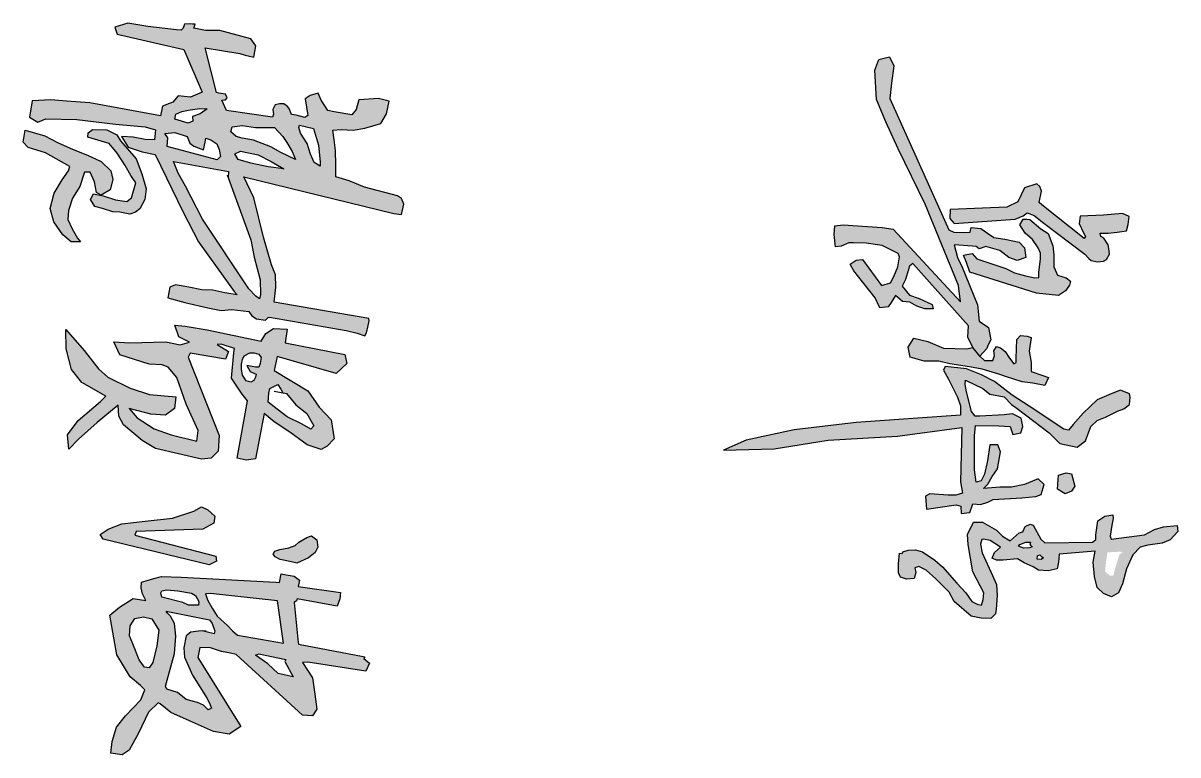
# Model space of a CAD drawing. Header units: millimetres. Extents: x 1618082 to 1961966, y -194823 to 101334.
# Drawn here: x 1637919 to 1640192, y -15552 to -14111 of the extents above; entities that cross this region are included whole.
import ezdxf

# ---------------------------------------------------------------- set-up
doc = ezdxf.new("R2010")
doc.units = ezdxf.units.MM
doc.header["$LTSCALE"] = 500
doc.layers.get('0').update_dxf_attribs({"color": 8})

msp = doc.modelspace()

# ---------------------------------------------------------------- hatches: boundary and pattern name
h = msp.add_hatch(color=1)
h.paths.add_polyline_path([(1638271.8, -14247.4), (1638248.7, -14257.1), (1638224.2, -14254.6), (1638213.7, -14266.9), (1638193.7, -14274.6), (1638189.8, -14293.6), (1638050.5, -14268.2), (1638004.8, -14265.3), (1637974, -14262.2), (1637937.1, -14264.4), (1637932, -14296.6), (1637948.2, -14306.6), (1637964.4, -14300), (1638025.4, -14301.1), (1638101.3, -14310.3), (1638159.8, -14315.9), (1638180.1, -14321.8), (1638177.7, -14341.2), (1638159.6, -14340.7), (1638135.8, -14335.8), (1638112.9, -14334.3), (1638126.2, -14355.4), (1638153.3, -14364.5), (1638178.9, -14369.9), (1638234, -14483.5), (1638264.7, -14542.2), (1638334.8, -14639.9), (1638340.6, -14646.5), (1638316.2, -14642.3), (1638292.8, -14637.4), (1638271.3, -14636.6), (1638245.4, -14631.1), (1638219.2, -14626.6), (1638208.2, -14631.5), (1638203.9, -14652.3), (1638237.3, -14661.1), (1638283, -14671.6), (1638309, -14677), (1638330.1, -14675.1), (1638363.6, -14679.3), (1638369.1, -14687.7), (1638378.7, -14693.4), (1638396.2, -14696.1), (1638401.8, -14690.9), (1638404.2, -14690.3), (1638555, -14716.6), (1638576.9, -14722), (1638591.6, -14726.8), (1638594.9, -14721.4), (1638597.6, -14710.2), (1638600.4, -14697.3), (1638599.6, -14692.8), (1638413.6, -14660.7), (1638416.4, -14631.2), (1638416, -14606.6), (1638407.8, -14587.1), (1638392.5, -14532.6), (1638373.1, -14455.1), (1638353.8, -14414.3), (1638649.1, -14485.9), (1638664.2, -14488), (1638668.5, -14467.7), (1638664.1, -14456.8), (1638656, -14451.5), (1638591.3, -14434.5), (1638560.7, -14421.9), (1638534.4, -14413.8), (1638534.9, -14390.3), (1638533.8, -14362), (1638531.2, -14341.3), (1638529, -14322.4), (1638545.4, -14320.8), (1638568.6, -14322), (1638591.6, -14318.1), (1638623.2, -14308.7), (1638634.5, -14290), (1638639.7, -14265.1), (1638618.7, -14259.5), (1638579.8, -14262.5), (1638574.7, -14281.2), (1638566.3, -14291.8), (1638531.7, -14285.9), (1638518.7, -14283.2), (1638505.6, -14263.1), (1638499.8, -14249.6), (1638484.2, -14253.7), (1638474.2, -14260.3), (1638479.6, -14293.5), (1638473.8, -14297), (1638456.4, -14292.6), (1638447.5, -14291.5), (1638442.6, -14279.2), (1638438.8, -14274.6), (1638432.1, -14270.4), (1638423.7, -14270.1), (1638415.2, -14272.1), (1638410.9, -14281.6), (1638411.8, -14290.8), (1638410.2, -14296.6), (1638319.7, -14283.5), (1638310.4, -14263.2), (1638317.4, -14262.2), (1638320.9, -14258.5), (1638317.5, -14251.1), (1638304.5, -14249.2), (1638299.9, -14247.8), (1638277.6, -14160.3), (1638345.9, -14171.3), (1638356.5, -14174.3), (1638373.2, -14178.6), (1638377.3, -14156.1), (1638367.2, -14142.1), (1638306.5, -14125.9), (1638278, -14125.9), (1638255.3, -14121.1), (1638257.7, -14113.3), (1638252.8, -14113.5), (1638246.3, -14113), (1638236.8, -14113.5), (1638234.4, -14121.2), (1638230.1, -14125.1), (1638221.4, -14124.8), (1638164.5, -14118.2), (1638125.1, -14111.3), (1638099.8, -14119.2), (1638104.7, -14133.4), (1638235.4, -14163.4)])
h.paths.add_polyline_path([(1638267.3, -14279.2), (1638281.5, -14280.3), (1638267.9, -14290), (1638252.4, -14295.4), (1638253.4, -14304.3), (1638243.9, -14308.1), (1638217.6, -14300.7), (1638219.7, -14290.5), (1638231.4, -14285.2), (1638248.4, -14282)], flags=16)
h.paths.add_polyline_path([(1638330.4, -14315.9), (1638350.8, -14313.2), (1638376.9, -14316.6), (1638414.1, -14317.2), (1638430.1, -14334.7), (1638438.3, -14346.2), (1638448.5, -14364.4), (1638455.2, -14379.8), (1638426.3, -14365.8), (1638406.8, -14354.7), (1638372.7, -14341.7), (1638350.6, -14338), (1638338.4, -14334.5), (1638328.4, -14325.4)], flags=16)
h.paths.add_polyline_path([(1638217.9, -14326.8), (1638242.2, -14334.7), (1638247.3, -14347.4), (1638255.5, -14353.9), (1638274.3, -14360.7), (1638277.4, -14345.9), (1638279.2, -14337.6), (1638288.8, -14341.1), (1638300.3, -14348.8), (1638305.4, -14360.4), (1638307.9, -14373.8), (1638301, -14380.7), (1638202.5, -14354.4), (1638204.1, -14337.4), (1638198.3, -14328.4)], flags=16)
h.paths.add_polyline_path([(1638347.3, -14363.2), (1638381.6, -14370.4), (1638407.7, -14383.8), (1638432.5, -14398), (1638401.4, -14394.5), (1638367.2, -14387.3), (1638342.8, -14380.2), (1638336.2, -14368.9)], flags=16)
h.paths.add_polyline_path([(1638323.8, -14403.7), (1638322.7, -14415.5), (1638367.2, -14537.7), (1638374.1, -14572), (1638385.6, -14616.7), (1638386.2, -14645.7), (1638384.5, -14654.1), (1638377.6, -14648.6), (1638363.8, -14634.3), (1638272.2, -14497.6), (1638238.6, -14432.3), (1638224.5, -14406.6), (1638215, -14383.5)], flags=16)
h.paths.add_polyline_path([(1638462.9, -14312.3), (1638490.7, -14318.7), (1638500.7, -14351.6), (1638503.7, -14385.4), (1638503.8, -14393.3), (1638491.9, -14385.7), (1638485.1, -14369.7), (1638478.4, -14348.1), (1638465.3, -14328), (1638461.9, -14317.2)], flags=16)
h = msp.add_hatch(color=1)
h.paths.add_polyline_path([(1639871.6, -14497.3), (1639887.2, -14490.5), (1639894.7, -14485.1), (1639909, -14489.8), (1639928, -14505.4), (1640008.5, -14566.3), (1640016.3, -14574.5), (1640021.2, -14578.5), (1640033.1, -14581.5), (1640045.4, -14580.1), (1640051, -14576.5), (1640056.9, -14566.2), (1640056, -14555.2), (1640054.4, -14547.6), (1640045.9, -14534.9), (1640040, -14531.5), (1640038.3, -14524.7), (1640054.4, -14524.7), (1640072.1, -14523), (1640090.7, -14520.5), (1640094, -14507.8), (1640095.9, -14492.4), (1640082.7, -14486.1), (1640045.3, -14489.6), (1639999.5, -14491.7), (1639997.4, -14505.6), (1640005.7, -14524.3), (1640009.9, -14531.3), (1640007.1, -14535.5), (1639923.9, -14468.8), (1639918.3, -14464.6), (1639923.2, -14442.3), (1639919.7, -14433.3), (1639914.2, -14427.8), (1639889.5, -14435.8), (1639876.5, -14463.5), (1639855.3, -14473.5), (1639743.3, -14478.3), (1639742.6, -14495.9), (1639751.5, -14506.1)])
h.paths.add_polyline_path([(1639956.7, -14647.8), (1639970.5, -14638.6), (1639978.4, -14627.4), (1639980.4, -14619.5), (1639971.8, -14613), (1639954.7, -14607.7), (1639947.5, -14591.2), (1639947.5, -14567.5), (1639945.5, -14549.8), (1639936.3, -14525.4), (1639921.9, -14516.2), (1639900.2, -14497.8), (1639894.6, -14497.6), (1639887.4, -14497.6), (1639880.8, -14508.2), (1639891, -14525), (1639905.6, -14537.4), (1639916.6, -14553.5), (1639920.9, -14564.4), (1639920.9, -14576.1), (1639918, -14601.7), (1639918, -14611.9), (1639910, -14612.6), (1639891.8, -14609), (1639869.9, -14603.2), (1639853.1, -14594.4), (1639796.2, -14575.4), (1639786.8, -14565.2), (1639770, -14568.1), (1639775.8, -14582.7), (1639782.5, -14601.8), (1639913.3, -14643.2)])
h.paths.add_polyline_path([(1639859.1, -14572.6), (1639875.5, -14579), (1639892.6, -14572.6), (1639889.7, -14554), (1639879, -14542.6), (1639851.2, -14536.9), (1639829.1, -14533.3), (1639817, -14524.7), (1639804.1, -14515.4), (1639785, -14514), (1639782.8, -14522.8), (1639771.8, -14523.9), (1639750.8, -14522.8), (1639740.9, -14518.4), (1639624.9, -14259.5), (1639628.2, -14229.6), (1639632.6, -14195.3), (1639623.8, -14177.6), (1639602.8, -14183.1), (1639595, -14204.1), (1639598.4, -14261.7), (1639617.1, -14305.9), (1639641.4, -14359), (1639694.5, -14467.5), (1639759.6, -14627.9), (1639764.1, -14660), (1639631.5, -14517.3), (1639609.4, -14514), (1639533.2, -14508.4), (1639516.6, -14510.6), (1639515.5, -14527.2), (1639517.7, -14551.6), (1639528.8, -14550.5), (1639544.2, -14543.8), (1639553.1, -14543.8), (1639578.5, -14544.9), (1639609.4, -14549.4), (1639641.4, -14564.8), (1639643.6, -14571.5), (1639640.3, -14591.4), (1639632.6, -14610.2), (1639626, -14622.4), (1639608.3, -14627.9), (1639570.7, -14577), (1639558.6, -14578.1), (1639546.4, -14585.9), (1639554.2, -14599.2), (1639596.1, -14652.3), (1639605, -14672.2), (1639621.6, -14670), (1639627.1, -14661.1), (1639635.9, -14647.8), (1639649.9, -14659.4), (1639664.4, -14660.6), (1639677.8, -14668.4), (1639693.5, -14674), (1639710.2, -14674), (1639708, -14665), (1639682.3, -14653.8), (1639663.3, -14647.1), (1639648.8, -14629.2), (1639655.5, -14615.8), (1639663.3, -14590.1), (1639670, -14584.5), (1639779.4, -14707.5), (1639778.3, -14729.9), (1639788.4, -14750), (1639801.8, -14766.8), (1639815.5, -14752), (1639817.7, -14746.3), (1639823.4, -14734.9), (1639819.1, -14710.6), (1639800.5, -14698.4), (1639797, -14666.2), (1639767, -14591.9), (1639757.7, -14572.6), (1639751.3, -14547.6), (1639787.7, -14550.5), (1639794.8, -14551.2), (1639800.5, -14555.5), (1639813.4, -14551.2), (1639841.2, -14559)])
h.paths.add_polyline_path([(1639806.2, -14792.4), (1639839.2, -14802.4), (1639852.4, -14807.3), (1639885.4, -14817.8), (1639906.3, -14820.4), (1639929.9, -14825), (1639937.1, -14809.3), (1639926, -14805.4), (1639903, -14797.5), (1639903, -14779.8), (1639899.1, -14757.5), (1639903, -14730), (1639895.1, -14727.6), (1639882.1, -14726.2), (1639874.9, -14734.1), (1639873.5, -14770.8), (1639873.5, -14779.4), (1639868.5, -14782.3), (1639859.9, -14770.8), (1639852, -14757.8), (1639842.6, -14750.6), (1639834.7, -14747.7), (1639829.7, -14756.4), (1639830.4, -14765.7), (1639827.5, -14775.8), (1639811, -14775.8), (1639801.8, -14766.8), (1639788.4, -14750), (1639775.5, -14752.4), (1639730.4, -14751.4), (1639699.7, -14738.1), (1639672, -14731.9), (1639660.8, -14749.3), (1639664.9, -14768.8), (1639692.5, -14777), (1639721.2, -14777), (1639742.7, -14782.2), (1639781.6, -14788.3)])
h.paths.add_polyline_path([(1639766.6, -14907.2), (1639764.1, -15014.1), (1639767.7, -15036.6), (1639754.9, -15040.7), (1639739.4, -15040.7), (1639703.7, -15038), (1639694.9, -15042.7), (1639697, -15068.3), (1639755.1, -15059.7), (1639764.4, -15062.3), (1639765.3, -15076.7), (1639782.2, -15075), (1639788.2, -15058), (1639803.4, -15058.9), (1639817.8, -15054.6), (1639828, -15049.5), (1639884.7, -15046.2), (1639911.8, -15043.6), (1639922.8, -15039.4), (1639928.7, -15019.9), (1639916.9, -15008.8), (1639889.8, -15019.9), (1639864.4, -15024.9), (1639841.5, -15024.9), (1639809.3, -15027.5), (1639817.8, -15019), (1639826.3, -15003.7), (1639836.4, -14988.5), (1639842.4, -14955.4), (1639837.3, -14941.8), (1639821.2, -14941.8), (1639817, -14973.2), (1639811, -14999.5), (1639804.2, -15012.2), (1639794.9, -15014.8), (1639791.5, -14991), (1639791.5, -14951.1), (1639791.5, -14924), (1639793.2, -14903.6), (1639839, -14904.5), (1639861.8, -14905.3), (1639866.9, -14921.5), (1639882.2, -14918.1), (1639886.4, -14905.3), (1639883, -14889.2), (1639866.1, -14880.7), (1639850, -14882.4), (1639801.7, -14885), (1639792.4, -14885), (1639785.6, -14875.7), (1639775.5, -14837.5), (1639772.9, -14823.1), (1639773.8, -14814.6), (1639807.6, -14830.7), (1639821.2, -14841.7), (1639850, -14846.8), (1639864.4, -14862.1), (1639872.8, -14868), (1639891.5, -14882.4), (1639938.2, -14918), (1639959.4, -14938.9), (1639993.5, -14946.1), (1640010, -14934), (1640020.2, -14905.2), (1640032.5, -14893.7), (1640049.4, -14886.8), (1640072.8, -14875.5), (1640084.9, -14870.9), (1640096.4, -14862.3), (1640097.6, -14848), (1640096.6, -14840.9), (1640078.4, -14833.8), (1640060.1, -14840.9), (1640032.8, -14853.1), (1640005.4, -14879.5), (1639985.2, -14901.8), (1639976, -14913), (1639966.9, -14911), (1639898.9, -14865.4), (1639865.7, -14843.5), (1639831, -14816.6), (1639804.9, -14804), (1639775.8, -14791.9), (1639733.5, -14787.4), (1639730.1, -14794.7), (1639740.4, -14812.3), (1639758, -14847.5), (1639763.5, -14864.7), (1639764.1, -14883.2), (1639558.2, -14897.3), (1639436.6, -14912.2), (1639342.3, -14932.1), (1639297.6, -14952), (1639396.9, -14949.5), (1639503.6, -14932.1), (1639640.1, -14924.6)])
h.paths.add_polyline_path([(1639809.7, -15233.1), (1639808.2, -15245.8), (1639805.3, -15257), (1639796.6, -15255), (1639786.4, -15249.7), (1639774.2, -15233.1), (1639756.7, -15213.6), (1639728.6, -15181.5), (1639713, -15168.9), (1639689.2, -15152.3), (1639675.1, -15148.4), (1639661, -15148.9), (1639650.3, -15152.3), (1639648.9, -15155.3), (1639643.5, -15154.8), (1639641.6, -15175.7), (1639641.6, -15193.7), (1639645.5, -15202), (1639657.6, -15206.3), (1639672.7, -15204.9), (1639676, -15192.9), (1639674.2, -15183.6), (1639681.6, -15181.2), (1639696.4, -15188), (1639715.5, -15205.3), (1639741.5, -15231.3), (1639751.4, -15249.8), (1639784.8, -15278.8), (1639804.5, -15282.7), (1639823.8, -15283.6), (1639833, -15274), (1639834.3, -15265.2), (1639836, -15238), (1639834.5, -15216.7), (1639826.9, -15198.8), (1639806.4, -15154.3), (1639803.3, -15136.9), (1639805.5, -15127.9), (1639809.2, -15127.6), (1639822.1, -15130.2), (1639842.6, -15143), (1639831, -15153.3), (1639825.9, -15164.9), (1639834.9, -15168.7), (1639847.7, -15168.7), (1639875.9, -15166.1), (1639888.8, -15173.9), (1639906.7, -15181.6), (1639917, -15188), (1639936.3, -15189.3), (1639954.2, -15185.4), (1639956.8, -15172.6), (1639958.1, -15157.1), (1640028.6, -15150.7), (1640024.8, -15172.6), (1640027.3, -15200.8), (1640032.5, -15222.7), (1640045.3, -15234.3), (1640060.7, -15240.7), (1640074.8, -15233), (1640082.5, -15215), (1640090.2, -15185.4), (1640103.1, -15158.4), (1640117.2, -15143), (1640132.6, -15139.2), (1640160.8, -15135.3), (1640176.2, -15128.9), (1640191.6, -15112.2), (1640190.3, -15100.6), (1640163.4, -15103.2), (1640145.4, -15108.3), (1640126.1, -15118.6), (1640060.3, -15127.4), (1640058.2, -15121.2), (1640061.3, -15099.8), (1640064.3, -15086.5), (1640063.8, -15079.1), (1640047.8, -15081.7), (1640034.3, -15091), (1640030.1, -15118.8), (1640030.1, -15128.1), (1640023.3, -15133.2), (1639930, -15134.2), (1639922, -15127.2), (1639906.5, -15099.4), (1639900.8, -15097.5), (1639891.3, -15102.5), (1639886.4, -15112.7), (1639879.2, -15114.6), (1639861.3, -15130.4), (1639846.3, -15121.4), (1639834.7, -15109.4), (1639806.8, -15093.9), (1639789.3, -15093.5), (1639777.6, -15118.3), (1639779.1, -15137.7), (1639788.3, -15191.7)])
h.paths.add_polyline_path([(1639877.9, -15141.3), (1639880.8, -15138.1), (1639892.6, -15132.9), (1639901.7, -15133.1), (1639900.1, -15137.9), (1639904.6, -15142.9), (1639899.8, -15144.3), (1639888.3, -15144.9)], flags=16)
h.paths.add_polyline_path([(1639915.5, -15160.2), (1639919.9, -15158), (1639922.5, -15160.6), (1639927.1, -15164), (1639922.7, -15167.2), (1639914.9, -15166.8)], flags=16)
h.paths.add_polyline_path([(1640052.9, -15153.3), (1640077.6, -15151.9), (1640082.7, -15152.9), (1640076.2, -15158.4), (1640069.6, -15179.9), (1640064.5, -15199), (1640057.5, -15199), (1640048.2, -15190.6), (1640050.6, -15168.7)], flags=16)
h = msp.add_hatch(color=1)
h.paths.add_polyline_path([(1638140.4, -14483.7), (1638149.2, -14476.8), (1638159, -14458.9), (1638161.3, -14437.7), (1638153.2, -14407.8), (1638142, -14378.6), (1638111.3, -14343.1), (1638103.7, -14331.5), (1638083.8, -14321.3), (1638055.8, -14320.7), (1638047.7, -14327.6), (1638046.4, -14336.1), (1638073.1, -14343.9), (1638088.6, -14348.2), (1638104.2, -14367.3), (1638120.4, -14391.4), (1638131, -14411.1), (1638141, -14425.7), (1638132.6, -14455.6), (1638123.6, -14462.4), (1638101.3, -14459.4), (1638076.9, -14451.1), (1638058, -14447.7), (1638051.8, -14458.9), (1638060.4, -14472.7), (1638075.4, -14476.4), (1638095.9, -14482.8), (1638109.7, -14483.3), (1638129.2, -14487.4)])
h.paths.add_polyline_path([(1638073, -14450.4), (1638090.9, -14439.9), (1638095.9, -14419), (1638091.8, -14402.4), (1638073.1, -14384), (1638046.2, -14371.6), (1638017.7, -14360.1), (1637987.1, -14346.2), (1637962.3, -14333.5), (1637923.6, -14322), (1637919.3, -14345.8), (1637929.5, -14356.1), (1637963.6, -14366.7), (1637984.4, -14378.6), (1638011.4, -14393.8), (1638009, -14402.2), (1637996.3, -14420.2), (1637980.6, -14446.4), (1637972.9, -14476.4), (1637979.8, -14502.5), (1637997.7, -14528.2), (1638014.1, -14541.9), (1638032.6, -14541.7), (1638026.5, -14534.9), (1638016, -14516.2), (1638007.5, -14498), (1638008.4, -14480.4), (1638016.3, -14455.9), (1638030.7, -14432.8), (1638040, -14404.6), (1638051.6, -14404.9), (1638059.9, -14423.9), (1638063.8, -14444.6)])
h = msp.add_hatch(color=1)
h.paths.add_polyline_path([(1638358.2, -14971.6), (1638376.9, -14969.4), (1638394, -14880), (1638413.5, -14896.2), (1638444.3, -14916.4), (1638478.6, -14941.9), (1638505.7, -14950.6), (1638517.7, -14943.9), (1638531.3, -14930), (1638525.5, -14892.2), (1638501.7, -14867.4), (1638479.5, -14835.3), (1638413.2, -14795.5), (1638419, -14767.8), (1638535.3, -14801.2), (1638556.3, -14781.2), (1638552.3, -14763.6), (1638435.3, -14740.7), (1638439.1, -14713.9), (1638411.8, -14712.4), (1638397, -14722.1), (1638387.5, -14737.2), (1638281.6, -14715.1), (1638238.4, -14708.2), (1638217.6, -14706), (1638225.6, -14728.9), (1638246.7, -14739.7), (1638228.7, -14744.5), (1638200.2, -14738.5), (1638129.6, -14740.8), (1638098.2, -14738.5), (1638109.9, -14764.3), (1638167.6, -14782.8), (1638192.9, -14783.8), (1638204.7, -14788.4), (1638221.6, -14808.9), (1638240.4, -14861.8), (1638263.6, -14913.5), (1638261.3, -14934.3), (1638210.9, -14921.6), (1638177.1, -14910.3), (1638143.5, -14888.4), (1638128.1, -14870.3), (1638170.4, -14881.2), (1638199.8, -14883.1), (1638217.4, -14869.8), (1638220.1, -14846.9), (1638167.9, -14842.4), (1638130.1, -14830.3), (1638085.8, -14808.3), (1638068, -14791.8), (1638039.4, -14756), (1638003.4, -14714.4), (1638003.9, -14752.9), (1638014.6, -14793.4), (1638034.7, -14818.9), (1638082.2, -14845.8), (1638071.5, -14856.3), (1638027.6, -14894), (1638006.9, -14921.6), (1638009.5, -14949.8), (1638028.5, -14930.4), (1638065.1, -14897.6), (1638106.1, -14863.6), (1638108, -14885.2), (1638117.2, -14902.1), (1638153.3, -14933), (1638179.6, -14949.1), (1638270.2, -14969.8), (1638289.7, -14968), (1638303.4, -14954.2), (1638304.9, -14922.9), (1638244.1, -14768.7), (1638247.8, -14761.1), (1638317.9, -14772.9), (1638323.8, -14758.1), (1638301.3, -14744), (1638308.9, -14743.7), (1638335.5, -14751.9), (1638333.7, -14760.6), (1638329.5, -14810.1), (1638350.2, -14841.9), (1638361.2, -14854.8), (1638340.7, -14968)])
h.paths.add_polyline_path([(1638403.1, -14839.7), (1638405, -14830.6), (1638420.4, -14823), (1638426.4, -14832.2), (1638430.7, -14839.1), (1638437.7, -14840.4), (1638456.2, -14863.1), (1638477.4, -14879.9), (1638491.1, -14904.5), (1638485.4, -14910.6), (1638468.7, -14900.6), (1638439, -14886.4), (1638419, -14871.3), (1638401.5, -14857.5)], flags=16)
h.paths.add_polyline_path([(1638367.3, -14818.5), (1638358, -14815.8), (1638351.3, -14804.2), (1638348.9, -14793.4), (1638349.4, -14782.9), (1638351.3, -14773.4), (1638354.5, -14766.7), (1638365.7, -14760.5), (1638373.8, -14760.4), (1638383.5, -14762.8), (1638388.1, -14769.8), (1638385.6, -14781.6), (1638383, -14788.9), (1638376.4, -14788.5), (1638359.8, -14785.4), (1638366.2, -14797), (1638374.5, -14800.9), (1638378.1, -14802.3), (1638376.9, -14808.1), (1638373.3, -14815.1)], flags=16)
for points in [[(1639982.4, -15032.5), (1639988.7, -15022.8), (1639982.4, -14998.9), (1639971.6, -14996.6), (1639956.8, -15001.1), (1639954.6, -15029.1), (1639969.9, -15038.2)], [(1638272.9, -15107.6), (1638294.7, -15096.1), (1638296.6, -15081.7), (1638283.1, -15069.7), (1638270.6, -15063.7), (1638255.2, -15071.9), (1638213.4, -15086), (1638159.6, -15092), (1638113.9, -15097.3), (1638086.7, -15107.6), (1638070.8, -15118.1), (1638076.8, -15127.3), (1638285.6, -15177.8), (1638299.7, -15170.4), (1638298.3, -15161), (1638139, -15119.7), (1638141.7, -15112.3)], [(1638481, -15164.2), (1638494, -15153.8), (1638499.4, -15142.9), (1638497.3, -15128.5), (1638486.5, -15120.7), (1638477.5, -15124), (1638462, -15133.1), (1638454.7, -15139.6), (1638442.2, -15144.1), (1638424.8, -15147.3), (1638414.5, -15150.7), (1638411.3, -15156.5), (1638415.4, -15162.1), (1638425.4, -15167.4), (1638447.5, -15172), (1638458.2, -15174.2)]]:
    msp.add_hatch(color=1).paths.add_polyline_path(points)
h = msp.add_hatch(color=1)
h.paths.add_polyline_path([(1638469, -15473.6), (1638488.9, -15474.9), (1638497.3, -15462.2), (1638493.4, -15432.6), (1638488.7, -15400), (1638469.1, -15370), (1638479.3, -15369.3), (1638593.4, -15387.3), (1638601, -15371.6), (1638590, -15362.1), (1638591.5, -15358.9), (1638588.8, -15358.3), (1638461.5, -15334.2), (1638460.8, -15330.6), (1638452.5, -15251.7), (1638457, -15248.4), (1638458.5, -15244.9), (1638537.6, -15259.3), (1638542.4, -15244.6), (1638544.1, -15232.3), (1638460.5, -15220.7), (1638463.1, -15208.3), (1638452.6, -15199.8), (1638437.1, -15197.5), (1638427.2, -15195.7), (1638423.9, -15212.7), (1638416.4, -15212), (1638230.6, -15202.3), (1638191.7, -15200.9), (1638176.5, -15204.5), (1638152.6, -15211.8), (1638151.4, -15222.8), (1638154.5, -15234.6), (1638160.6, -15248.2), (1638135.8, -15244.1), (1638108.8, -15260.9), (1638089.8, -15277.1), (1638103.7, -15355), (1638130.3, -15398.6), (1638150.4, -15415.1), (1638158.7, -15423.6), (1638151.2, -15443.3), (1638121.1, -15475.1), (1638103.1, -15497.1), (1638094.9, -15525.6), (1638092.3, -15548.6), (1638114, -15552), (1638128.2, -15542.7), (1638146.3, -15509.5), (1638166.2, -15467.7), (1638185, -15449.8), (1638189.2, -15451.2), (1638210, -15468.5), (1638246.9, -15484.8), (1638294.1, -15506.2), (1638324.7, -15511.1), (1638348, -15495.8), (1638262.9, -15360.1), (1638266.9, -15340.7), (1638288.4, -15340.9), (1638309.8, -15348.3), (1638327.7, -15352), (1638338.8, -15354.3)])
h.paths.add_polyline_path([(1638419.6, -15248.4), (1638431.4, -15331.7), (1638341.3, -15316.4), (1638331.2, -15308), (1638321.7, -15297), (1638301.1, -15278.7), (1638291.1, -15263.4), (1638282, -15246.9), (1638278.2, -15234.9), (1638288.1, -15234.2)], flags=16)
h.paths.add_polyline_path([(1638436.5, -15364), (1638434.4, -15367.8), (1638450.9, -15398.5), (1638421.3, -15391.4), (1638400.7, -15372.5), (1638376.6, -15355.8), (1638383.2, -15353.3)], flags=16)
h.paths.add_polyline_path([(1638291.6, -15293), (1638296.3, -15308.4), (1638295.6, -15313.8), (1638272, -15308), (1638264.2, -15308.1), (1638249.7, -15310.6), (1638240.3, -15317.5), (1638235.7, -15341.4), (1638236.6, -15359.4), (1638252.4, -15394.8), (1638281.2, -15440.8), (1638287.5, -15453.3), (1638289.8, -15460.1), (1638283.2, -15463.2), (1638274.3, -15454.3), (1638262.5, -15448.8), (1638240, -15443), (1638222.9, -15429.4), (1638202.4, -15422.5), (1638199.4, -15416.6), (1638217, -15352.5), (1638219.9, -15318.4), (1638217.3, -15293.2), (1638209.5, -15278.7), (1638203.8, -15272.8), (1638200.9, -15269), (1638286.2, -15285.9)], flags=16)
h.paths.add_polyline_path([(1638265.3, -15250.3), (1638264.5, -15257.4), (1638244.6, -15256.9), (1638233.7, -15251.7), (1638192.5, -15241.6), (1638190.6, -15233.2), (1638192.5, -15229.3), (1638202, -15227.2), (1638223.9, -15228.9), (1638250.5, -15233.7), (1638258.7, -15238.3)], flags=16)
h.paths.add_polyline_path([(1638186.5, -15306.1), (1638182.7, -15337.4), (1638174.5, -15369.8), (1638167.5, -15380.7), (1638158.2, -15379.4), (1638147.6, -15364.9), (1638135.2, -15333), (1638128.9, -15317.3), (1638130.3, -15297.8), (1638139.4, -15283.3), (1638156.5, -15280.1), (1638172.7, -15284.1)], flags=16)

# ---------------------------------------------------------------- linework, layer by layer
at = {"color": 1}
for points in [[(1638377.3, -14156.1), (1638367.2, -14142.1), (1638306.5, -14125.9), (1638278, -14125.9), (1638255.3, -14121.1), (1638257.7, -14113.3), (1638252.8, -14113.5), (1638246.3, -14113), (1638236.8, -14113.5), (1638234.4, -14121.2), (1638230.1, -14125.1), (1638221.4, -14124.8), (1638164.5, -14118.2), (1638125.1, -14111.3), (1638099.8, -14119.2), (1638104.7, -14133.4), (1638235.4, -14163.4), (1638271.8, -14247.4), (1638248.7, -14257.1), (1638224.2, -14254.6), (1638213.7, -14266.9), (1638193.7, -14274.6), (1638189.8, -14293.6), (1638050.5, -14268.2), (1638004.8, -14265.3), (1637974, -14262.2), (1637937.1, -14264.4), (1637932, -14296.6), (1637948.2, -14306.6), (1637964.4, -14300), (1638025.4, -14301.1), (1638101.3, -14310.3), (1638159.8, -14315.9), (1638180.1, -14321.8), (1638177.7, -14341.2), (1638159.6, -14340.7), (1638135.8, -14335.8), (1638112.9, -14334.3), (1638126.2, -14355.4), (1638153.3, -14364.5), (1638178.9, -14369.9), (1638234, -14483.5), (1638264.7, -14542.2), (1638334.8, -14639.9), (1638340.6, -14646.5), (1638316.2, -14642.3), (1638292.8, -14637.4), (1638271.3, -14636.6), (1638245.4, -14631.1), (1638219.2, -14626.6), (1638208.2, -14631.5), (1638203.9, -14652.3), (1638237.3, -14661.1), (1638283, -14671.6), (1638309, -14677), (1638330.1, -14675.1), (1638363.6, -14679.3), (1638369.1, -14687.7), (1638378.7, -14693.4), (1638396.2, -14696.1), (1638401.8, -14690.9), (1638404.2, -14690.3), (1638555, -14716.6), (1638576.9, -14722), (1638591.6, -14726.8), (1638594.9, -14721.4), (1638597.6, -14710.2), (1638600.4, -14697.3), (1638599.6, -14692.8), (1638413.6, -14660.7), (1638416.4, -14631.2), (1638416, -14606.6), (1638407.8, -14587.1), (1638392.5, -14532.6), (1638373.1, -14455.1), (1638353.8, -14414.3), (1638649.1, -14485.9), (1638664.2, -14488), (1638668.5, -14467.7), (1638664.1, -14456.8), (1638664.1, -14456.8), (1638656, -14451.5), (1638591.3, -14434.5), (1638560.7, -14421.9), (1638534.4, -14413.8), (1638534.4, -14413.8), (1638534.9, -14390.3), (1638533.8, -14362), (1638531.2, -14341.3), (1638529, -14322.4), (1638545.4, -14320.8), (1638568.6, -14322), (1638591.6, -14318.1), (1638623.2, -14308.7), (1638634.5, -14290), (1638639.7, -14265.1), (1638618.7, -14259.5), (1638579.8, -14262.5), (1638574.7, -14281.2), (1638566.3, -14291.8), (1638566.3, -14291.8), (1638531.7, -14285.9), (1638518.7, -14283.2), (1638505.6, -14263.1), (1638499.8, -14249.6), (1638484.2, -14253.7), (1638474.2, -14260.3), (1638479.6, -14293.5), (1638473.8, -14297), (1638456.4, -14292.6), (1638447.5, -14291.5), (1638442.6, -14279.2), (1638438.8, -14274.6), (1638432.1, -14270.4), (1638423.7, -14270.1), (1638415.2, -14272.1), (1638410.9, -14281.6), (1638411.8, -14290.8), (1638410.2, -14296.6), (1638319.7, -14283.5), (1638310.4, -14263.2), (1638317.4, -14262.2), (1638320.9, -14258.5), (1638317.5, -14251.1), (1638304.5, -14249.2), (1638299.9, -14247.8), (1638277.6, -14160.3), (1638345.9, -14171.3), (1638356.5, -14174.3), (1638373.2, -14178.6), (1638377.3, -14156.1)], [(1639804.1, -14515.4), (1639817, -14524.7), (1639829.1, -14533.3), (1639851.2, -14536.9), (1639879, -14542.6), (1639889.7, -14554), (1639892.6, -14572.6), (1639875.5, -14579), (1639859.1, -14572.6), (1639841.2, -14559), (1639813.4, -14551.2), (1639800.5, -14555.5), (1639794.8, -14551.2), (1639787.7, -14550.5), (1639751.3, -14547.6), (1639757.7, -14572.6), (1639767, -14591.9), (1639797, -14666.2), (1639800.5, -14698.4), (1639819.1, -14710.6), (1639823.4, -14734.9), (1639817.7, -14746.3), (1639815.5, -14752), (1639801.8, -14766.8), (1639788.4, -14750), (1639778.3, -14729.9), (1639779.4, -14707.5), (1639670, -14584.5), (1639663.3, -14590.1), (1639655.5, -14615.8), (1639648.8, -14629.2), (1639663.3, -14647.1), (1639682.3, -14653.8), (1639708, -14665), (1639710.2, -14674), (1639693.5, -14674), (1639677.8, -14668.4), (1639664.4, -14660.6), (1639649.9, -14659.4), (1639635.9, -14647.8), (1639627.1, -14661.1), (1639621.6, -14670), (1639605, -14672.2), (1639596.1, -14652.3), (1639596.1, -14652.3), (1639554.2, -14599.2), (1639546.4, -14585.9), (1639558.6, -14578.1), (1639570.7, -14577), (1639608.3, -14627.9), (1639626, -14622.4), (1639632.6, -14610.2), (1639640.3, -14591.4), (1639643.6, -14571.5), (1639641.4, -14564.8), (1639609.4, -14549.4), (1639578.5, -14544.9), (1639553.1, -14543.8), (1639544.2, -14543.8), (1639528.8, -14550.5), (1639517.7, -14551.6), (1639515.5, -14527.2), (1639516.6, -14510.6), (1639533.2, -14508.4), (1639609.4, -14514), (1639631.5, -14517.3), (1639764.1, -14660), (1639759.6, -14627.9), (1639694.5, -14467.5), (1639641.4, -14359), (1639617.1, -14305.9), (1639598.4, -14261.7), (1639595, -14204.1), (1639602.8, -14183.1), (1639623.8, -14177.6), (1639632.6, -14195.3), (1639628.2, -14229.6), (1639624.9, -14259.5), (1639740.9, -14518.4), (1639750.8, -14522.8), (1639771.8, -14523.9), (1639782.8, -14522.8), (1639785, -14514), (1639804.1, -14515.4)], [(1638281.5, -14280.3), (1638267.9, -14290), (1638252.4, -14295.4), (1638253.4, -14304.3), (1638243.9, -14308.1), (1638217.6, -14300.7), (1638219.7, -14290.5), (1638231.4, -14285.2), (1638248.4, -14282), (1638267.3, -14279.2), (1638281.5, -14280.3)], [(1638414.1, -14317.2), (1638430.1, -14334.7), (1638438.3, -14346.2), (1638448.5, -14364.4), (1638455.2, -14379.8), (1638426.3, -14365.8), (1638406.8, -14354.7), (1638372.7, -14341.7), (1638350.6, -14338), (1638338.4, -14334.5), (1638328.4, -14325.4), (1638330.4, -14315.9), (1638350.8, -14313.2), (1638376.9, -14316.6), (1638414.1, -14317.2)], [(1638490.7, -14318.7), (1638500.7, -14351.6), (1638503.7, -14385.4), (1638503.8, -14393.3), (1638491.9, -14385.7), (1638485.1, -14369.7), (1638478.4, -14348.1), (1638465.3, -14328), (1638461.9, -14317.2), (1638462.9, -14312.3), (1638490.7, -14318.7)], [(1637923.6, -14322), (1637962.3, -14333.5), (1637987.1, -14346.2), (1638017.7, -14360.1), (1638046.2, -14371.6), (1638073.1, -14384), (1638091.8, -14402.4), (1638095.9, -14419), (1638090.9, -14439.9), (1638073, -14450.4), (1638063.8, -14444.6), (1638059.9, -14423.9), (1638051.6, -14404.9), (1638040, -14404.6), (1638030.7, -14432.8), (1638016.3, -14455.9), (1638008.4, -14480.4), (1638007.5, -14498), (1638016, -14516.2), (1638026.5, -14534.9), (1638032.6, -14541.7), (1638014.1, -14541.9), (1637997.7, -14528.2), (1637979.8, -14502.5), (1637972.9, -14476.4), (1637980.6, -14446.4), (1637996.3, -14420.2), (1638009, -14402.2), (1638011.4, -14393.8), (1637984.4, -14378.6), (1637963.6, -14366.7), (1637929.5, -14356.1), (1637919.3, -14345.8), (1637923.6, -14322)], [(1638055.8, -14320.7), (1638083.8, -14321.3), (1638103.7, -14331.5), (1638111.3, -14343.1), (1638142, -14378.6), (1638153.2, -14407.8), (1638161.3, -14437.7), (1638159, -14458.9), (1638149.2, -14476.8), (1638140.4, -14483.7), (1638129.2, -14487.4), (1638109.7, -14483.3), (1638095.9, -14482.8), (1638075.4, -14476.4), (1638060.4, -14472.7), (1638051.8, -14458.9), (1638058, -14447.7), (1638076.9, -14451.1), (1638101.3, -14459.4), (1638123.6, -14462.4), (1638132.6, -14455.6), (1638141, -14425.7), (1638131, -14411.1), (1638120.4, -14391.4), (1638104.2, -14367.3), (1638088.6, -14348.2), (1638073.1, -14343.9), (1638046.4, -14336.1), (1638047.7, -14327.6), (1638055.8, -14320.7)], [(1638288.8, -14341.1), (1638300.3, -14348.8), (1638305.4, -14360.4), (1638307.9, -14373.8), (1638301, -14380.7), (1638202.5, -14354.4), (1638204.1, -14337.4), (1638198.3, -14328.4), (1638217.9, -14326.8), (1638242.2, -14334.7), (1638247.3, -14347.4), (1638255.5, -14353.9), (1638274.3, -14360.7), (1638277.4, -14345.9), (1638279.2, -14337.6), (1638288.8, -14341.1)], [(1638432.5, -14398), (1638401.4, -14394.5), (1638367.2, -14387.3), (1638342.8, -14380.2), (1638336.2, -14368.9), (1638347.3, -14363.2), (1638381.6, -14370.4), (1638407.7, -14383.8), (1638432.5, -14398)], [(1638320.7, -14410), (1638367.2, -14537.7), (1638374.1, -14572), (1638385.6, -14616.7), (1638386.2, -14645.7), (1638384.5, -14654.1), (1638377.6, -14648.6), (1638363.8, -14634.3), (1638272.2, -14497.6), (1638238.6, -14432.3), (1638224.5, -14406.6), (1638215, -14383.5), (1638323.8, -14403.7), (1638322.7, -14415.5)], [(1640095.9, -14492.4), (1640082.7, -14486.1), (1640045.3, -14489.6), (1639999.5, -14491.7), (1639997.4, -14505.6), (1640005.7, -14524.3), (1640009.9, -14531.3), (1640007.1, -14535.5), (1639923.9, -14468.8), (1639918.3, -14464.6), (1639923.2, -14442.3), (1639919.7, -14433.3), (1639914.2, -14427.8), (1639889.5, -14435.8), (1639876.5, -14463.5), (1639855.3, -14473.5), (1639743.3, -14478.3), (1639742.6, -14495.9), (1639751.5, -14506.1), (1639871.6, -14497.3), (1639887.2, -14490.5), (1639894.7, -14485.1), (1639909, -14489.8), (1639928, -14505.4), (1640008.5, -14566.3), (1640016.3, -14574.5), (1640021.2, -14578.5), (1640033.1, -14581.5), (1640045.4, -14580.1), (1640051, -14576.5), (1640056.9, -14566.2), (1640056, -14555.2), (1640054.4, -14547.6), (1640045.9, -14534.9), (1640040, -14531.5), (1640038.3, -14524.7), (1640054.4, -14524.7), (1640072.1, -14523), (1640090.7, -14520.5), (1640094, -14507.8), (1640095.9, -14492.4)], [(1639900.2, -14497.8), (1639921.9, -14516.2), (1639936.3, -14525.4), (1639945.5, -14549.8), (1639947.5, -14567.5), (1639947.5, -14591.2), (1639954.7, -14607.7), (1639971.8, -14613), (1639980.4, -14619.5), (1639978.4, -14627.4), (1639970.5, -14638.6), (1639956.7, -14647.8), (1639913.3, -14643.2), (1639782.5, -14601.8), (1639775.8, -14582.7), (1639770, -14568.1), (1639786.8, -14565.2), (1639796.2, -14575.4), (1639853.1, -14594.4), (1639869.9, -14603.2), (1639891.8, -14609), (1639910, -14612.6), (1639918, -14611.9), (1639918, -14601.7), (1639920.9, -14576.1), (1639920.9, -14564.4), (1639916.6, -14553.5), (1639905.6, -14537.4), (1639891, -14525), (1639880.8, -14508.2), (1639887.4, -14497.6), (1639894.6, -14497.6), (1639900.2, -14497.8)], [(1638435.3, -14740.7), (1638552.3, -14763.6), (1638556.3, -14781.2), (1638535.3, -14801.2), (1638419, -14767.8), (1638413.2, -14795.5), (1638479.5, -14835.3), (1638501.7, -14867.4), (1638525.5, -14892.2), (1638531.3, -14930), (1638517.7, -14943.9), (1638505.7, -14950.6), (1638478.6, -14941.9), (1638444.3, -14916.4), (1638413.5, -14896.2), (1638394, -14880), (1638376.9, -14969.4), (1638358.2, -14971.6), (1638340.7, -14968), (1638361.2, -14854.8), (1638350.2, -14841.9), (1638329.5, -14810.1), (1638333.7, -14760.6), (1638335.5, -14751.9), (1638308.9, -14743.7), (1638301.3, -14744), (1638323.8, -14758.1), (1638317.9, -14772.9), (1638247.8, -14761.1), (1638244.1, -14768.7), (1638304.9, -14922.9), (1638303.4, -14954.2), (1638289.7, -14968), (1638270.2, -14969.8), (1638179.6, -14949.1), (1638153.3, -14933), (1638117.2, -14902.1), (1638108, -14885.2), (1638106.1, -14863.6), (1638065.1, -14897.6), (1638028.5, -14930.4), (1638009.5, -14949.8), (1638006.9, -14921.6), (1638027.6, -14894), (1638071.5, -14856.3), (1638082.2, -14845.8), (1638034.7, -14818.9), (1638034.7, -14818.9), (1638014.6, -14793.4), (1638003.9, -14752.9), (1638003.4, -14714.4), (1638039.4, -14756), (1638068, -14791.8), (1638085.8, -14808.3), (1638130.1, -14830.3), (1638167.9, -14842.4), (1638220.1, -14846.9), (1638217.4, -14869.8), (1638199.8, -14883.1), (1638170.4, -14881.2), (1638128.1, -14870.3), (1638143.5, -14888.4), (1638177.1, -14910.3), (1638210.9, -14921.6), (1638261.3, -14934.3), (1638263.6, -14913.5), (1638240.4, -14861.8), (1638221.6, -14808.9), (1638204.7, -14788.4), (1638192.9, -14783.8), (1638167.6, -14782.8), (1638109.9, -14764.3), (1638098.2, -14738.5), (1638129.6, -14740.8), (1638200.2, -14738.5), (1638228.7, -14744.5), (1638246.7, -14739.7), (1638225.6, -14728.9), (1638217.6, -14706), (1638238.4, -14708.2), (1638281.6, -14715.1), (1638387.5, -14737.2), (1638397, -14722.1), (1638411.8, -14712.4), (1638439.1, -14713.9), (1638435.3, -14740.7)], [(1639903, -14730), (1639899.1, -14757.5), (1639903, -14779.8), (1639903, -14797.5), (1639926, -14805.4), (1639937.1, -14809.3), (1639929.9, -14825), (1639906.3, -14820.4), (1639885.4, -14817.8), (1639852.4, -14807.3), (1639839.2, -14802.4), (1639806.2, -14792.4), (1639781.6, -14788.3), (1639742.7, -14782.2), (1639721.2, -14777), (1639692.5, -14777), (1639664.9, -14768.8), (1639660.8, -14749.3), (1639672, -14731.9), (1639699.7, -14738.1), (1639730.4, -14751.4), (1639775.5, -14752.4), (1639788.4, -14750)], [(1639801.8, -14766.8), (1639811, -14775.8), (1639827.5, -14775.8), (1639830.4, -14765.7), (1639829.7, -14756.4), (1639834.7, -14747.7), (1639842.6, -14750.6), (1639852, -14757.8), (1639859.9, -14770.8), (1639868.5, -14782.3), (1639873.5, -14779.4), (1639873.5, -14770.8), (1639874.9, -14734.1), (1639882.1, -14726.2), (1639895.1, -14727.6), (1639903, -14730), (1639902.1, -14736.6)], [(1638383.5, -14762.8), (1638388.1, -14769.8), (1638385.6, -14781.6), (1638383, -14788.9), (1638376.4, -14788.5), (1638359.8, -14785.4), (1638359.8, -14785.4), (1638366.2, -14797), (1638374.5, -14800.9), (1638378.1, -14802.3), (1638376.9, -14808.1), (1638373.3, -14815.1), (1638367.3, -14818.5), (1638358, -14815.8), (1638351.3, -14804.2), (1638348.9, -14793.4), (1638349.4, -14782.9), (1638351.3, -14773.4), (1638354.5, -14766.7), (1638365.7, -14760.5), (1638373.8, -14760.4), (1638383.5, -14762.8)], [(1640097.6, -14848), (1640096.6, -14840.9), (1640078.4, -14833.8), (1640060.1, -14840.9), (1640032.8, -14853.1), (1640005.4, -14879.5), (1639985.2, -14901.8), (1639976, -14913), (1639966.9, -14911), (1639898.9, -14865.4), (1639865.7, -14843.5), (1639831, -14816.6), (1639804.9, -14804), (1639775.8, -14791.9), (1639733.5, -14787.4), (1639730.1, -14794.7), (1639740.4, -14812.3), (1639758, -14847.5), (1639763.5, -14864.7), (1639764.1, -14883.2), (1639558.2, -14897.3), (1639436.6, -14912.2), (1639342.3, -14932.1), (1639297.6, -14952), (1639396.9, -14949.5), (1639503.6, -14932.1), (1639640.1, -14924.6), (1639766.6, -14907.2), (1639764.1, -15014.1), (1639767.7, -15036.6), (1639754.9, -15040.7), (1639739.4, -15040.7), (1639703.7, -15038), (1639694.9, -15042.7), (1639697, -15068.3), (1639755.1, -15059.7), (1639764.4, -15062.3), (1639765.3, -15076.7), (1639782.2, -15075), (1639788.2, -15058), (1639803.4, -15058.9), (1639817.8, -15054.6), (1639828, -15049.5), (1639884.7, -15046.2), (1639911.8, -15043.6), (1639922.8, -15039.4), (1639928.7, -15019.9), (1639916.9, -15008.8), (1639889.8, -15019.9), (1639864.4, -15024.9), (1639841.5, -15024.9), (1639809.3, -15027.5), (1639817.8, -15019), (1639826.3, -15003.7), (1639836.4, -14988.5), (1639842.4, -14955.4), (1639837.3, -14941.8), (1639821.2, -14941.8), (1639817, -14973.2), (1639811, -14999.5), (1639804.2, -15012.2), (1639794.9, -15014.8), (1639791.5, -14991), (1639791.5, -14951.1), (1639791.5, -14924), (1639793.2, -14903.6), (1639839, -14904.5), (1639861.8, -14905.3), (1639866.9, -14921.5), (1639882.2, -14918.1), (1639886.4, -14905.3), (1639883, -14889.2), (1639866.1, -14880.7), (1639850, -14882.4), (1639801.7, -14885), (1639792.4, -14885), (1639785.6, -14875.7), (1639775.5, -14837.5), (1639772.9, -14823.1), (1639773.8, -14814.6), (1639807.6, -14830.7), (1639821.2, -14841.7), (1639850, -14846.8), (1639864.4, -14862.1), (1639872.8, -14868), (1639891.5, -14882.4), (1639938.2, -14918), (1639959.4, -14938.9), (1639993.5, -14946.1), (1640010, -14934), (1640020.2, -14905.2), (1640032.5, -14893.7), (1640049.4, -14886.8), (1640072.8, -14875.5), (1640084.9, -14870.9), (1640096.4, -14862.3), (1640097.6, -14848)], [(1638413.3, -14836), (1638437.7, -14840.4), (1638456.2, -14863.1), (1638477.4, -14879.9), (1638491.1, -14904.5), (1638485.4, -14910.6), (1638468.7, -14900.6), (1638439, -14886.4), (1638419, -14871.3), (1638401.5, -14857.5), (1638403.1, -14839.7), (1638405, -14830.6), (1638420.4, -14823), (1638426.4, -14832.2), (1638430.7, -14839.1)], [(1639982.4, -14998.9), (1639988.7, -15022.8), (1639982.4, -15032.5), (1639969.9, -15038.2), (1639954.6, -15029.1), (1639956.8, -15001.1), (1639971.6, -14996.6), (1639982.4, -14998.9)], [(1638283.1, -15069.7), (1638296.6, -15081.7), (1638294.7, -15096.1), (1638272.9, -15107.6), (1638141.7, -15112.3), (1638139, -15119.7), (1638298.3, -15161), (1638299.7, -15170.4), (1638285.6, -15177.8), (1638076.8, -15127.3), (1638070.8, -15118.1), (1638086.7, -15107.6), (1638113.9, -15097.3), (1638159.6, -15092), (1638213.4, -15086), (1638255.2, -15071.9), (1638270.6, -15063.7), (1638283.1, -15069.7)], [(1640064.3, -15086.5), (1640061.3, -15099.8), (1640058.2, -15121.2), (1640060.3, -15127.4), (1640126.1, -15118.6), (1640145.4, -15108.3), (1640163.4, -15103.2), (1640190.3, -15100.6), (1640191.6, -15112.2), (1640176.2, -15128.9), (1640160.8, -15135.3), (1640132.6, -15139.2), (1640117.2, -15143), (1640103.1, -15158.4), (1640090.2, -15185.4), (1640082.5, -15215), (1640074.8, -15233), (1640060.7, -15240.7), (1640045.3, -15234.3), (1640032.5, -15222.7), (1640027.3, -15200.8), (1640024.8, -15172.6), (1640028.6, -15150.7), (1639958.1, -15157.1), (1639956.8, -15172.6), (1639954.2, -15185.4), (1639936.3, -15189.3), (1639917, -15188), (1639906.7, -15181.6), (1639888.8, -15173.9), (1639875.9, -15166.1), (1639847.7, -15168.7), (1639834.9, -15168.7), (1639825.9, -15164.9), (1639831, -15153.3), (1639842.6, -15143), (1639822.1, -15130.2), (1639809.2, -15127.6), (1639805.5, -15127.9), (1639803.3, -15136.9), (1639806.4, -15154.3), (1639826.9, -15198.8), (1639834.5, -15216.7), (1639836, -15238), (1639834.3, -15265.2), (1639833, -15274), (1639823.8, -15283.6), (1639804.5, -15282.7), (1639784.8, -15278.8), (1639751.4, -15249.8), (1639741.5, -15231.3), (1639715.5, -15205.3), (1639696.4, -15188), (1639681.6, -15181.2), (1639674.2, -15183.6), (1639676, -15192.9), (1639672.7, -15204.9), (1639657.6, -15206.3), (1639645.5, -15202), (1639641.6, -15193.7), (1639641.6, -15175.7), (1639643.5, -15154.8), (1639648.9, -15155.3), (1639650.3, -15152.3), (1639661, -15148.9), (1639675.1, -15148.4), (1639689.2, -15152.3), (1639713, -15168.9), (1639728.6, -15181.5), (1639756.7, -15213.6), (1639774.2, -15233.1), (1639786.4, -15249.7), (1639796.6, -15255), (1639805.3, -15257), (1639808.2, -15245.8), (1639809.7, -15233.1), (1639788.3, -15191.7), (1639779.1, -15137.7), (1639777.6, -15118.3), (1639789.3, -15093.5), (1639806.8, -15093.9), (1639834.7, -15109.4), (1639846.3, -15121.4), (1639861.3, -15130.4), (1639879.2, -15114.6), (1639886.4, -15112.7), (1639891.3, -15102.5), (1639900.8, -15097.5), (1639906.5, -15099.4), (1639922, -15127.2), (1639930, -15134.2), (1640023.3, -15133.2), (1640030.1, -15128.1), (1640030.1, -15118.8), (1640034.3, -15091), (1640047.8, -15081.7), (1640063.8, -15079.1), (1640064.3, -15086.5)], [(1638497.3, -15128.5), (1638499.4, -15142.9), (1638494, -15153.8), (1638481, -15164.2), (1638458.2, -15174.2), (1638447.5, -15172), (1638425.4, -15167.4), (1638415.4, -15162.1), (1638411.3, -15156.5), (1638414.5, -15150.7), (1638424.8, -15147.3), (1638442.2, -15144.1), (1638454.7, -15139.6), (1638462, -15133.1), (1638477.5, -15124), (1638486.5, -15120.7), (1638497.3, -15128.5)], [(1639900.1, -15137.9), (1639904.6, -15142.9), (1639899.8, -15144.3), (1639888.3, -15144.9), (1639877.9, -15141.3), (1639880.8, -15138.1), (1639892.6, -15132.9), (1639901.7, -15133.1), (1639900.1, -15137.9)], [(1639922.5, -15160.6), (1639927.1, -15164), (1639922.7, -15167.2), (1639914.9, -15166.8), (1639915.5, -15160.2), (1639919.9, -15158), (1639922.5, -15160.6)], [(1638590, -15362.1), (1638601, -15371.6), (1638593.4, -15387.3), (1638479.3, -15369.3), (1638469.1, -15370), (1638488.7, -15400), (1638493.4, -15432.6), (1638497.3, -15462.2), (1638488.9, -15474.9), (1638469, -15473.6), (1638338.8, -15354.3), (1638327.7, -15352), (1638309.8, -15348.3), (1638288.4, -15340.9), (1638266.9, -15340.7), (1638262.9, -15360.1), (1638348, -15495.8), (1638324.7, -15511.1), (1638294.1, -15506.2), (1638246.9, -15484.8), (1638210, -15468.5), (1638189.2, -15451.2), (1638185, -15449.8), (1638166.2, -15467.7), (1638146.3, -15509.5), (1638128.2, -15542.7), (1638114, -15552), (1638092.3, -15548.6), (1638094.9, -15525.6), (1638103.1, -15497.1), (1638121.1, -15475.1), (1638151.2, -15443.3), (1638158.7, -15423.6), (1638150.4, -15415.1), (1638130.3, -15398.6), (1638103.7, -15355), (1638089.8, -15277.1), (1638108.8, -15260.9), (1638135.8, -15244.1), (1638160.6, -15248.2), (1638154.5, -15234.6), (1638151.4, -15222.8), (1638152.6, -15211.8), (1638176.5, -15204.5), (1638191.7, -15200.9), (1638230.6, -15202.3), (1638416.4, -15212), (1638423.9, -15212.7), (1638427.2, -15195.7), (1638437.1, -15197.5), (1638452.6, -15199.8), (1638463.1, -15208.3), (1638460.5, -15220.7), (1638544.1, -15232.3), (1638542.4, -15244.6), (1638537.6, -15259.3), (1638458.5, -15244.9), (1638457, -15248.4), (1638452.5, -15251.7), (1638460.8, -15330.6), (1638461.5, -15334.2), (1638588.8, -15358.3), (1638591.5, -15358.9), (1638590, -15362.1)], [(1638250.5, -15233.7), (1638258.7, -15238.3), (1638265.3, -15250.3), (1638264.5, -15257.4), (1638244.6, -15256.9), (1638233.7, -15251.7), (1638192.5, -15241.6), (1638190.6, -15233.2), (1638192.5, -15229.3), (1638202, -15227.2), (1638223.9, -15228.9), (1638250.5, -15233.7)], [(1638419.6, -15248.4), (1638288.1, -15234.2), (1638278.2, -15234.9), (1638282, -15246.9), (1638291.1, -15263.4), (1638301.1, -15278.7), (1638321.7, -15297), (1638331.2, -15308), (1638341.3, -15316.4), (1638431.4, -15331.7), (1638419.6, -15248.4)], [(1638279.8, -15308), (1638264.2, -15308.1), (1638249.7, -15310.6), (1638240.3, -15317.5), (1638235.7, -15341.4), (1638236.6, -15359.4), (1638252.4, -15394.8), (1638281.2, -15440.8), (1638287.5, -15453.3), (1638289.8, -15460.1), (1638283.2, -15463.2), (1638274.3, -15454.3), (1638262.5, -15448.8), (1638240, -15443), (1638222.9, -15429.4), (1638202.4, -15422.5), (1638199.4, -15416.6), (1638217, -15352.5), (1638219.9, -15318.4), (1638217.3, -15293.2), (1638209.5, -15278.7), (1638203.8, -15272.8), (1638200.9, -15269), (1638286.2, -15285.9), (1638291.6, -15293), (1638296.3, -15308.4), (1638295.6, -15313.8), (1638272, -15308)], [(1638172.7, -15284.1), (1638186.5, -15306.1), (1638182.7, -15337.4), (1638174.5, -15369.8), (1638167.5, -15380.7), (1638158.2, -15379.4), (1638147.6, -15364.9), (1638135.2, -15333), (1638128.9, -15317.3), (1638130.3, -15297.8), (1638139.4, -15283.3), (1638156.5, -15280.1), (1638172.7, -15284.1)], [(1638434.4, -15367.8), (1638450.9, -15398.5), (1638421.3, -15391.4), (1638400.7, -15372.5), (1638376.6, -15355.8), (1638383.2, -15353.3), (1638436.5, -15364), (1638436.5, -15364), (1638434.4, -15367.8)]]:
    msp.add_lwpolyline(points, dxfattribs=at)

doc.saveas('drawing.dxf')
